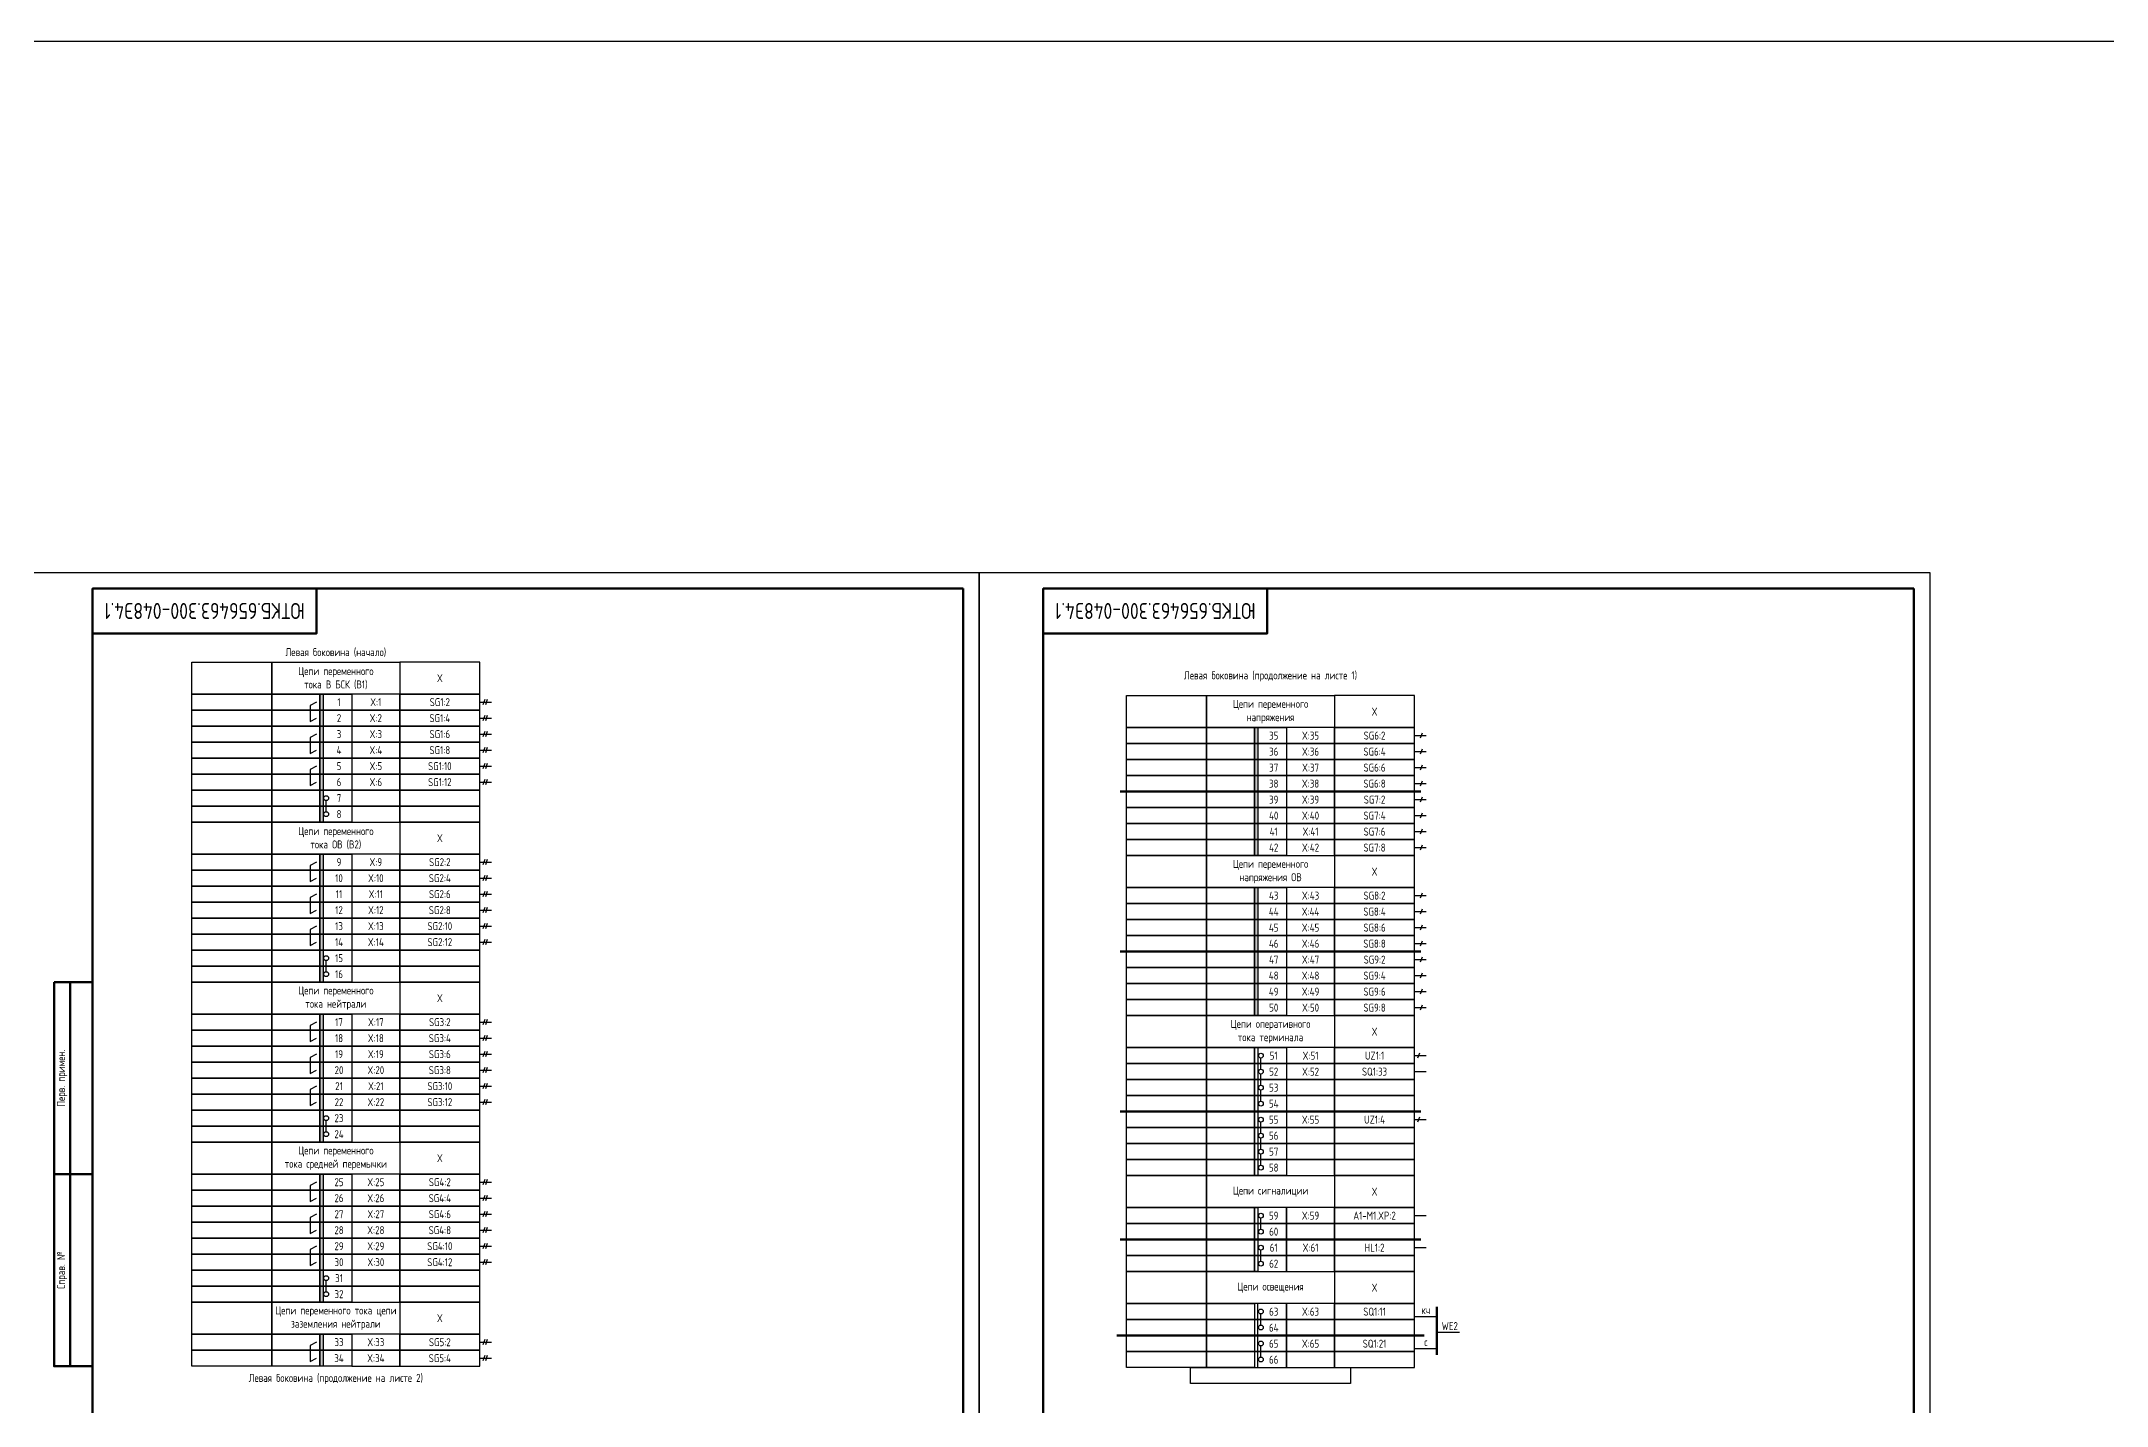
# Model space of a CAD drawing. Header units: millimetres. Extents: x -1117 to 4405, y -90 to 586.
# Drawn here: x 1264 to 1909, y 160 to 586 of the extents above; entities that cross this region are included whole.
import ezdxf

# ---------------------------------------------------------------- set-up
doc = ezdxf.new("R2010")
doc.units = ezdxf.units.MM
doc.styles.add('Gost_type_A', font='GOST_A.TTF')

# ---------------------------------------------------------------- blocks, each defined once
blk = doc.blocks.new('Штамп левый верхний')
at = {"lineweight": 50}
for points in [[(-12, 0), (-7, 0), (-7, -60), (-12, -60)], [(-7, 0), (0, 0), (0, -60), (-7, -60)], [(-12, -60), (-7, -60), (-7, -120), (-12, -120)], [(-7, -60), (0, -60), (0, -120), (-7, -120)]]:
    blk.add_lwpolyline(points, close=True, dxfattribs=at)
at = {"char_height": 2.5, "width": 60, "attachment_point": 5, "rotation": 90, "style": 'Gost_type_A'}
for s, insert in [('Перв. примен.', (-9.5, -30)), ('Справ. №', (-9.5, -90))]:
    blk.add_mtext(s, dxfattribs=dict(at, insert=insert))
blk = doc.blocks.new('Штамп угловой верхний')
at = {"lineweight": 50}
blk.add_lwpolyline([(0, 0), (70, 0), (70, -14), (0, -14)], close=True, dxfattribs=at)

msp = doc.modelspace()

# ---------------------------------------------------------------- hatches: boundary and pattern name
h = msp.add_hatch(color=256)
h.dxf.hatch_style = 1
h.paths.add_polyline_path([(1352, 382), (1351, 382), (1351, 342), (1352, 342)])
h = msp.add_hatch(color=256)
h.dxf.hatch_style = 1
h.paths.add_polyline_path([(1644, 371.54), (1643, 371.54), (1643, 331.54), (1644, 331.54)])
h = msp.add_hatch(color=256)
h.dxf.hatch_style = 1
h.paths.add_polyline_path([(1352, 332), (1351, 332), (1351, 292), (1352, 292)])
h = msp.add_hatch(color=256)
h.dxf.hatch_style = 1
h.paths.add_polyline_path([(1644, 321.54), (1643, 321.54), (1643, 281.54), (1644, 281.54)])
h = msp.add_hatch(color=256)
h.dxf.hatch_style = 1
h.paths.add_polyline_path([(1352, 282), (1351, 282), (1351, 242), (1352, 242)])
h = msp.add_hatch(color=256)
h.dxf.hatch_style = 1
h.paths.add_polyline_path([(1352, 232), (1351, 232), (1351, 192), (1352, 192)])
h = msp.add_hatch(color=256)
h.dxf.hatch_style = 1
h.paths.add_polyline_path([(1352, 182), (1351, 182), (1351, 172), (1352, 172)])

# ---------------------------------------------------------------- linework, layer by layer
for p, q in [((1401, 379.5), (1404.62, 379.5)), ((1401, 374.5), (1404.62, 374.5)), ((1402.54, 380.31), (1401.96, 378.69)), ((1402.54, 375.31), (1401.96, 373.69)), ((1403.33, 380.31), (1402.75, 378.69)), ((1403.33, 375.31), (1402.75, 373.69)), ((1401, 369.5), (1404.62, 369.5)), ((1402.54, 370.31), (1401.96, 368.69)), ((1403.33, 370.31), (1402.75, 368.69)), ((1693, 369.04), (1696.62, 369.04)), ((1695.33, 369.85), (1694.75, 368.23)), ((1401, 364.5), (1404.62, 364.5)), ((1402.54, 365.31), (1401.96, 363.69)), ((1403.33, 365.31), (1402.75, 363.69)), ((1693, 364.04), (1696.62, 364.04)), ((1695.33, 364.85), (1694.75, 363.23)), ((1401, 359.5), (1404.62, 359.5)), ((1402.54, 360.31), (1401.96, 358.69)), ((1402.54, 355.31), (1401.96, 353.69)), ((1403.33, 360.31), (1402.75, 358.69)), ((1403.33, 355.31), (1402.75, 353.69)), ((1693, 359.04), (1696.62, 359.04)), ((1695.33, 359.85), (1694.75, 358.23)), ((1353, 345.25), (1353, 348.75)), ((1401, 354.5), (1404.62, 354.5)), ((1693, 354.04), (1696.62, 354.04)), ((1693, 349.04), (1696.62, 349.04)), ((1695.33, 354.85), (1694.75, 353.23)), ((1695.33, 349.85), (1694.75, 348.23)), ((1693, 344.04), (1696.62, 344.04)), ((1695.33, 344.85), (1694.75, 343.23)), ((1693, 339.04), (1696.62, 339.04)), ((1695.33, 339.85), (1694.75, 338.23)), ((1401, 329.5), (1404.62, 329.5)), ((1402.54, 330.31), (1401.96, 328.69)), ((1403.33, 330.31), (1402.75, 328.69)), ((1693, 334.04), (1696.62, 334.04)), ((1695.33, 334.85), (1694.75, 333.23)), ((1401, 324.5), (1404.62, 324.5)), ((1402.54, 325.31), (1401.96, 323.69)), ((1403.33, 325.31), (1402.75, 323.69)), ((1401, 319.5), (1404.62, 319.5)), ((1402.54, 320.31), (1401.96, 318.69)), ((1403.33, 320.31), (1402.75, 318.69)), ((1693, 319.04), (1696.62, 319.04)), ((1695.33, 319.85), (1694.75, 318.23)), ((1401, 314.5), (1404.62, 314.5)), ((1402.54, 315.31), (1401.96, 313.69)), ((1402.54, 310.31), (1401.96, 308.69)), ((1403.33, 315.31), (1402.75, 313.69)), ((1403.33, 310.31), (1402.75, 308.69)), ((1693, 314.04), (1696.62, 314.04)), ((1695.33, 314.85), (1694.75, 313.23)), ((1695.33, 309.85), (1694.75, 308.23)), ((1401, 309.5), (1404.62, 309.5)), ((1401, 304.5), (1404.62, 304.5)), ((1402.54, 305.31), (1401.96, 303.69)), ((1403.33, 305.31), (1402.75, 303.69)), ((1693, 309.04), (1696.62, 309.04)), ((1693, 304.04), (1696.62, 304.04)), ((1695.33, 304.85), (1694.75, 303.23)), ((1353, 295.25), (1353, 298.75)), ((1693, 299.04), (1696.62, 299.04)), ((1695.33, 299.85), (1694.75, 298.23)), ((1693, 294.04), (1696.62, 294.04)), ((1695.33, 294.85), (1694.75, 293.23)), ((1693, 289.04), (1696.62, 289.04)), ((1693, 284.04), (1696.62, 284.04)), ((1695.33, 289.85), (1694.75, 288.23)), ((1695.33, 284.85), (1694.75, 283.23)), ((1401, 279.5), (1404.62, 279.5)), ((1402.54, 280.31), (1401.96, 278.69)), ((1403.33, 280.31), (1402.75, 278.69)), ((1401, 274.5), (1404.62, 274.5)), ((1402.54, 275.31), (1401.96, 273.69)), ((1403.33, 275.31), (1402.75, 273.69)), ((1401, 269.5), (1404.62, 269.5)), ((1402.54, 270.31), (1401.96, 268.69)), ((1402.54, 265.31), (1401.96, 263.69)), ((1403.33, 270.31), (1402.75, 268.69)), ((1403.33, 265.31), (1402.75, 263.69)), ((1693, 269.04), (1696.62, 269.04)), ((1694.54, 269.85), (1693.96, 268.22)), ((1401, 264.5), (1404.62, 264.5)), ((1401, 259.5), (1404.62, 259.5)), ((1402.54, 260.31), (1401.96, 258.69)), ((1403.33, 260.31), (1402.75, 258.69)), ((1693, 264.04), (1696.62, 264.04)), ((1401, 254.5), (1404.62, 254.5)), ((1402.54, 255.31), (1401.96, 253.69)), ((1403.33, 255.31), (1402.75, 253.69)), ((1353, 245.25), (1353, 248.75)), ((1693, 249.04), (1696.62, 249.04)), ((1694.54, 249.85), (1693.96, 248.22)), ((1401, 229.5), (1404.62, 229.5)), ((1402.54, 230.31), (1401.96, 228.69)), ((1403.33, 230.31), (1402.75, 228.69)), ((1401, 224.5), (1404.62, 224.5)), ((1401, 219.5), (1404.62, 219.5)), ((1402.54, 225.31), (1401.96, 223.69)), ((1402.54, 220.31), (1401.96, 218.69)), ((1403.33, 225.31), (1402.75, 223.69)), ((1403.33, 220.31), (1402.75, 218.69)), ((1401, 214.5), (1404.62, 214.5)), ((1402.54, 215.31), (1401.96, 213.69)), ((1403.33, 215.31), (1402.75, 213.69)), ((1693, 219.04), (1696.62, 219.04)), ((1401, 209.5), (1404.62, 209.5)), ((1402.54, 210.31), (1401.96, 208.69)), ((1403.33, 210.31), (1402.75, 208.69)), ((1693, 209.04), (1696.62, 209.04)), ((1401, 204.5), (1404.62, 204.5)), ((1402.54, 205.31), (1401.96, 203.69)), ((1403.33, 205.31), (1402.75, 203.69)), ((1353, 195.25), (1353, 198.75)), ((1693, 187.54), (1700, 187.54)), ((1707, 182.54), (1700, 182.54)), ((1401, 179.5), (1404.62, 179.5)), ((1401, 174.5), (1404.62, 174.5)), ((1402.54, 180.31), (1401.96, 178.69)), ((1402.54, 175.31), (1401.96, 173.69)), ((1403.33, 180.31), (1402.75, 178.69)), ((1403.33, 175.31), (1402.75, 173.69)), ((1693, 177.54), (1700, 177.54))]:
    msp.add_line(p, q)
at = {"lineweight": 50}
for p, q in [((1601, 351.54), (1695, 351.54)), ((1601, 301.54), (1695, 301.54)), ((1601, 251.54), (1695, 251.54)), ((1601, 211.54), (1695, 211.54)), ((1696, 181.54), (1600, 181.54))]:
    msp.add_line(p, q, dxfattribs=at)
at = {"lineweight": -2}
for p, q in [((1645, 264.79), (1645, 268.29)), ((1645, 259.79), (1645, 263.29)), ((1645, 254.79), (1645, 258.29)), ((1645, 244.79), (1645, 248.29)), ((1645, 239.79), (1645, 243.29)), ((1645, 234.79), (1645, 238.29)), ((1645, 214.79), (1645, 218.29)), ((1645, 204.79), (1645, 208.29)), ((1645, 184.79), (1645, 188.29)), ((1645, 174.79), (1645, 178.29))]:
    msp.add_line(p, q, dxfattribs=at)
at = {"linetype": 'ByBlock', "lineweight": 60}
msp.add_line((1700, 175.54), (1700, 190.54), dxfattribs=at)
at = {"color": 6}
msp.add_lwpolyline([(-1117.42, 586), (4404.54, 586), (4404.54, -90), (-1117.42, -90)], close=True, dxfattribs=at)
for points in [[(1557, 420), (1557, 0), (1260, 0), (1260, 420)], [(1854, 420), (1854, 0), (1557, 0), (1557, 420)], [(1311, 392), (1336, 392), (1336, 382), (1311, 382)], [(1336, 392), (1376, 392), (1376, 382), (1336, 382)], [(1401, 392), (1376, 392), (1376, 382), (1401, 382)], [(1311, 382), (1336, 382), (1336, 377), (1311, 377)], [(1336, 382), (1351, 382), (1351, 377), (1336, 377)], [(1351, 382), (1361, 382), (1361, 377), (1351, 377)], [(1376, 382), (1361, 382), (1361, 377), (1376, 377)], [(1401, 382), (1376, 382), (1376, 377), (1401, 377)], [(1603, 381.54), (1628, 381.54), (1628, 371.54), (1603, 371.54)], [(1628, 381.54), (1668, 381.54), (1668, 371.54), (1628, 371.54)], [(1693, 381.54), (1668, 381.54), (1668, 371.54), (1693, 371.54)], [(1311, 377), (1336, 377), (1336, 372), (1311, 372)], [(1336, 377), (1351, 377), (1351, 372), (1336, 372)], [(1351, 377), (1361, 377), (1361, 372), (1351, 372)], [(1376, 377), (1361, 377), (1361, 372), (1376, 372)], [(1401, 377), (1376, 377), (1376, 372), (1401, 372)], [(1311, 372), (1336, 372), (1336, 367), (1311, 367)], [(1336, 372), (1351, 372), (1351, 367), (1336, 367)], [(1351, 372), (1361, 372), (1361, 367), (1351, 367)], [(1376, 372), (1361, 372), (1361, 367), (1376, 367)], [(1401, 372), (1376, 372), (1376, 367), (1401, 367)], [(1603, 371.54), (1628, 371.54), (1628, 366.54), (1603, 366.54)], [(1628, 371.54), (1643, 371.54), (1643, 366.54), (1628, 366.54)], [(1643, 371.54), (1653, 371.54), (1653, 366.54), (1643, 366.54)], [(1668, 371.54), (1653, 371.54), (1653, 366.54), (1668, 366.54)], [(1693, 371.54), (1668, 371.54), (1668, 366.54), (1693, 366.54)], [(1311, 367), (1336, 367), (1336, 362), (1311, 362)], [(1311, 362), (1336, 362), (1336, 357), (1311, 357)], [(1336, 367), (1351, 367), (1351, 362), (1336, 362)], [(1336, 362), (1351, 362), (1351, 357), (1336, 357)], [(1351, 367), (1361, 367), (1361, 362), (1351, 362)], [(1351, 362), (1361, 362), (1361, 357), (1351, 357)], [(1376, 367), (1361, 367), (1361, 362), (1376, 362)], [(1376, 362), (1361, 362), (1361, 357), (1376, 357)], [(1401, 367), (1376, 367), (1376, 362), (1401, 362)], [(1401, 362), (1376, 362), (1376, 357), (1401, 357)], [(1603, 366.54), (1628, 366.54), (1628, 361.54), (1603, 361.54)], [(1603, 361.54), (1628, 361.54), (1628, 356.54), (1603, 356.54)], [(1628, 366.54), (1643, 366.54), (1643, 361.54), (1628, 361.54)], [(1628, 361.54), (1643, 361.54), (1643, 356.54), (1628, 356.54)], [(1643, 366.54), (1653, 366.54), (1653, 361.54), (1643, 361.54)], [(1643, 361.54), (1653, 361.54), (1653, 356.54), (1643, 356.54)], [(1668, 366.54), (1653, 366.54), (1653, 361.54), (1668, 361.54)], [(1668, 361.54), (1653, 361.54), (1653, 356.54), (1668, 356.54)], [(1693, 366.54), (1668, 366.54), (1668, 361.54), (1693, 361.54)], [(1693, 361.54), (1668, 361.54), (1668, 356.54), (1693, 356.54)], [(1311, 357), (1336, 357), (1336, 352), (1311, 352)], [(1336, 357), (1351, 357), (1351, 352), (1336, 352)], [(1351, 357), (1361, 357), (1361, 352), (1351, 352)], [(1376, 357), (1361, 357), (1361, 352), (1376, 352)], [(1401, 357), (1376, 357), (1376, 352), (1401, 352)], [(1603, 356.54), (1628, 356.54), (1628, 351.54), (1603, 351.54)], [(1628, 356.54), (1643, 356.54), (1643, 351.54), (1628, 351.54)], [(1643, 356.54), (1653, 356.54), (1653, 351.54), (1643, 351.54)], [(1668, 356.54), (1653, 356.54), (1653, 351.54), (1668, 351.54)], [(1693, 356.54), (1668, 356.54), (1668, 351.54), (1693, 351.54)], [(1311, 352), (1336, 352), (1336, 347), (1311, 347)], [(1336, 352), (1351, 352), (1351, 347), (1336, 347)], [(1351, 352), (1361, 352), (1361, 347), (1351, 347)], [(1376, 352), (1361, 352), (1361, 347), (1376, 347)], [(1401, 352), (1376, 352), (1376, 347), (1401, 347)], [(1603, 351.54), (1628, 351.54), (1628, 346.54), (1603, 346.54)], [(1628, 351.54), (1643, 351.54), (1643, 346.54), (1628, 346.54)], [(1643, 351.54), (1653, 351.54), (1653, 346.54), (1643, 346.54)], [(1668, 351.54), (1653, 351.54), (1653, 346.54), (1668, 346.54)], [(1693, 351.54), (1668, 351.54), (1668, 346.54), (1693, 346.54)], [(1311, 347), (1336, 347), (1336, 342), (1311, 342)], [(1311, 342), (1336, 342), (1336, 332), (1311, 332)], [(1336, 347), (1351, 347), (1351, 342), (1336, 342)], [(1336, 342), (1376, 342), (1376, 332), (1336, 332)], [(1351, 347), (1361, 347), (1361, 342), (1351, 342)], [(1376, 347), (1361, 347), (1361, 342), (1376, 342)], [(1401, 347), (1376, 347), (1376, 342), (1401, 342)], [(1401, 342), (1376, 342), (1376, 332), (1401, 332)], [(1603, 346.54), (1628, 346.54), (1628, 341.54), (1603, 341.54)], [(1628, 346.54), (1643, 346.54), (1643, 341.54), (1628, 341.54)], [(1643, 346.54), (1653, 346.54), (1653, 341.54), (1643, 341.54)], [(1668, 346.54), (1653, 346.54), (1653, 341.54), (1668, 341.54)], [(1693, 346.54), (1668, 346.54), (1668, 341.54), (1693, 341.54)], [(1603, 341.54), (1628, 341.54), (1628, 336.54), (1603, 336.54)], [(1603, 336.54), (1628, 336.54), (1628, 331.54), (1603, 331.54)], [(1628, 341.54), (1643, 341.54), (1643, 336.54), (1628, 336.54)], [(1628, 336.54), (1643, 336.54), (1643, 331.54), (1628, 331.54)], [(1643, 341.54), (1653, 341.54), (1653, 336.54), (1643, 336.54)], [(1643, 336.54), (1653, 336.54), (1653, 331.54), (1643, 331.54)], [(1668, 341.54), (1653, 341.54), (1653, 336.54), (1668, 336.54)], [(1668, 336.54), (1653, 336.54), (1653, 331.54), (1668, 331.54)], [(1693, 341.54), (1668, 341.54), (1668, 336.54), (1693, 336.54)], [(1693, 336.54), (1668, 336.54), (1668, 331.54), (1693, 331.54)], [(1311, 332), (1336, 332), (1336, 327), (1311, 327)], [(1336, 332), (1351, 332), (1351, 327), (1336, 327)], [(1351, 332), (1361, 332), (1361, 327), (1351, 327)], [(1376, 332), (1361, 332), (1361, 327), (1376, 327)], [(1401, 332), (1376, 332), (1376, 327), (1401, 327)], [(1603, 331.54), (1628, 331.54), (1628, 321.54), (1603, 321.54)], [(1628, 331.54), (1668, 331.54), (1668, 321.54), (1628, 321.54)], [(1693, 331.54), (1668, 331.54), (1668, 321.54), (1693, 321.54)], [(1311, 327), (1336, 327), (1336, 322), (1311, 322)], [(1336, 327), (1351, 327), (1351, 322), (1336, 322)], [(1351, 327), (1361, 327), (1361, 322), (1351, 322)], [(1376, 327), (1361, 327), (1361, 322), (1376, 322)], [(1401, 327), (1376, 327), (1376, 322), (1401, 322)], [(1311, 322), (1336, 322), (1336, 317), (1311, 317)], [(1311, 317), (1336, 317), (1336, 312), (1311, 312)], [(1336, 322), (1351, 322), (1351, 317), (1336, 317)], [(1336, 317), (1351, 317), (1351, 312), (1336, 312)], [(1351, 322), (1361, 322), (1361, 317), (1351, 317)], [(1351, 317), (1361, 317), (1361, 312), (1351, 312)], [(1376, 322), (1361, 322), (1361, 317), (1376, 317)], [(1376, 317), (1361, 317), (1361, 312), (1376, 312)], [(1401, 322), (1376, 322), (1376, 317), (1401, 317)], [(1401, 317), (1376, 317), (1376, 312), (1401, 312)], [(1603, 321.54), (1628, 321.54), (1628, 316.54), (1603, 316.54)], [(1603, 316.54), (1628, 316.54), (1628, 311.54), (1603, 311.54)], [(1628, 321.54), (1643, 321.54), (1643, 316.54), (1628, 316.54)], [(1628, 316.54), (1643, 316.54), (1643, 311.54), (1628, 311.54)], [(1643, 321.54), (1653, 321.54), (1653, 316.54), (1643, 316.54)], [(1643, 316.54), (1653, 316.54), (1653, 311.54), (1643, 311.54)], [(1668, 321.54), (1653, 321.54), (1653, 316.54), (1668, 316.54)], [(1668, 316.54), (1653, 316.54), (1653, 311.54), (1668, 311.54)], [(1693, 321.54), (1668, 321.54), (1668, 316.54), (1693, 316.54)], [(1693, 316.54), (1668, 316.54), (1668, 311.54), (1693, 311.54)], [(1311, 312), (1336, 312), (1336, 307), (1311, 307)], [(1336, 312), (1351, 312), (1351, 307), (1336, 307)], [(1351, 312), (1361, 312), (1361, 307), (1351, 307)], [(1376, 312), (1361, 312), (1361, 307), (1376, 307)], [(1401, 312), (1376, 312), (1376, 307), (1401, 307)], [(1603, 311.54), (1628, 311.54), (1628, 306.54), (1603, 306.54)], [(1628, 311.54), (1643, 311.54), (1643, 306.54), (1628, 306.54)], [(1643, 311.54), (1653, 311.54), (1653, 306.54), (1643, 306.54)], [(1668, 311.54), (1653, 311.54), (1653, 306.54), (1668, 306.54)], [(1693, 311.54), (1668, 311.54), (1668, 306.54), (1693, 306.54)], [(1311, 307), (1336, 307), (1336, 302), (1311, 302)], [(1336, 307), (1351, 307), (1351, 302), (1336, 302)], [(1351, 307), (1361, 307), (1361, 302), (1351, 302)], [(1376, 307), (1361, 307), (1361, 302), (1376, 302)], [(1401, 307), (1376, 307), (1376, 302), (1401, 302)], [(1603, 306.54), (1628, 306.54), (1628, 301.54), (1603, 301.54)], [(1628, 306.54), (1643, 306.54), (1643, 301.54), (1628, 301.54)], [(1643, 306.54), (1653, 306.54), (1653, 301.54), (1643, 301.54)], [(1668, 306.54), (1653, 306.54), (1653, 301.54), (1668, 301.54)], [(1693, 306.54), (1668, 306.54), (1668, 301.54), (1693, 301.54)], [(1311, 302), (1336, 302), (1336, 297), (1311, 297)], [(1311, 297), (1336, 297), (1336, 292), (1311, 292)], [(1336, 302), (1351, 302), (1351, 297), (1336, 297)], [(1336, 297), (1351, 297), (1351, 292), (1336, 292)], [(1351, 302), (1361, 302), (1361, 297), (1351, 297)], [(1351, 297), (1361, 297), (1361, 292), (1351, 292)], [(1376, 302), (1361, 302), (1361, 297), (1376, 297)], [(1376, 297), (1361, 297), (1361, 292), (1376, 292)], [(1401, 302), (1376, 302), (1376, 297), (1401, 297)], [(1401, 297), (1376, 297), (1376, 292), (1401, 292)], [(1603, 301.54), (1628, 301.54), (1628, 296.54), (1603, 296.54)], [(1628, 301.54), (1643, 301.54), (1643, 296.54), (1628, 296.54)], [(1643, 301.54), (1653, 301.54), (1653, 296.54), (1643, 296.54)], [(1668, 301.54), (1653, 301.54), (1653, 296.54), (1668, 296.54)], [(1693, 301.54), (1668, 301.54), (1668, 296.54), (1693, 296.54)], [(1311, 292), (1336, 292), (1336, 282), (1311, 282)], [(1336, 292), (1376, 292), (1376, 282), (1336, 282)], [(1401, 292), (1376, 292), (1376, 282), (1401, 282)], [(1603, 296.54), (1628, 296.54), (1628, 291.54), (1603, 291.54)], [(1603, 291.54), (1628, 291.54), (1628, 286.54), (1603, 286.54)], [(1628, 296.54), (1643, 296.54), (1643, 291.54), (1628, 291.54)], [(1628, 291.54), (1643, 291.54), (1643, 286.54), (1628, 286.54)], [(1643, 296.54), (1653, 296.54), (1653, 291.54), (1643, 291.54)], [(1643, 291.54), (1653, 291.54), (1653, 286.54), (1643, 286.54)], [(1668, 296.54), (1653, 296.54), (1653, 291.54), (1668, 291.54)], [(1668, 291.54), (1653, 291.54), (1653, 286.54), (1668, 286.54)], [(1693, 296.54), (1668, 296.54), (1668, 291.54), (1693, 291.54)], [(1693, 291.54), (1668, 291.54), (1668, 286.54), (1693, 286.54)], [(1603, 286.54), (1628, 286.54), (1628, 281.54), (1603, 281.54)], [(1628, 286.54), (1643, 286.54), (1643, 281.54), (1628, 281.54)], [(1643, 286.54), (1653, 286.54), (1653, 281.54), (1643, 281.54)], [(1668, 286.54), (1653, 286.54), (1653, 281.54), (1668, 281.54)], [(1693, 286.54), (1668, 286.54), (1668, 281.54), (1693, 281.54)], [(1311, 282), (1336, 282), (1336, 277), (1311, 277)], [(1336, 282), (1351, 282), (1351, 277), (1336, 277)], [(1351, 282), (1361, 282), (1361, 277), (1351, 277)], [(1376, 282), (1361, 282), (1361, 277), (1376, 277)], [(1401, 282), (1376, 282), (1376, 277), (1401, 277)], [(1603, 281.54), (1628, 281.54), (1628, 271.54), (1603, 271.54)], [(1628, 281.54), (1668, 281.54), (1668, 271.54), (1628, 271.54)], [(1693, 281.54), (1668, 281.54), (1668, 271.54), (1693, 271.54)], [(1311, 277), (1336, 277), (1336, 272), (1311, 272)], [(1311, 272), (1336, 272), (1336, 267), (1311, 267)], [(1336, 277), (1351, 277), (1351, 272), (1336, 272)], [(1336, 272), (1351, 272), (1351, 267), (1336, 267)], [(1351, 277), (1361, 277), (1361, 272), (1351, 272)], [(1351, 272), (1361, 272), (1361, 267), (1351, 267)], [(1376, 277), (1361, 277), (1361, 272), (1376, 272)], [(1376, 272), (1361, 272), (1361, 267), (1376, 267)], [(1401, 277), (1376, 277), (1376, 272), (1401, 272)], [(1401, 272), (1376, 272), (1376, 267), (1401, 267)], [(1603, 271.54), (1628, 271.54), (1628, 266.54), (1603, 266.54)], [(1628, 271.54), (1643, 271.54), (1643, 266.54), (1628, 266.54)], [(1643, 271.54), (1653, 271.54), (1653, 266.54), (1643, 266.54)], [(1643, 271.54), (1644, 271.54), (1644, 231.54), (1643, 231.54)], [(1668, 271.54), (1653, 271.54), (1653, 266.54), (1668, 266.54)], [(1693, 271.54), (1668, 271.54), (1668, 266.54), (1693, 266.54)], [(1311, 267), (1336, 267), (1336, 262), (1311, 262)], [(1336, 267), (1351, 267), (1351, 262), (1336, 262)], [(1351, 267), (1361, 267), (1361, 262), (1351, 262)], [(1376, 267), (1361, 267), (1361, 262), (1376, 262)], [(1401, 267), (1376, 267), (1376, 262), (1401, 262)], [(1603, 266.54), (1628, 266.54), (1628, 261.54), (1603, 261.54)], [(1628, 266.54), (1643, 266.54), (1643, 261.54), (1628, 261.54)], [(1643, 266.54), (1653, 266.54), (1653, 261.54), (1643, 261.54)], [(1668, 266.54), (1653, 266.54), (1653, 261.54), (1668, 261.54)], [(1693, 266.54), (1668, 266.54), (1668, 261.54), (1693, 261.54)], [(1311, 262), (1336, 262), (1336, 257), (1311, 257)], [(1336, 262), (1351, 262), (1351, 257), (1336, 257)], [(1351, 262), (1361, 262), (1361, 257), (1351, 257)], [(1376, 262), (1361, 262), (1361, 257), (1376, 257)], [(1401, 262), (1376, 262), (1376, 257), (1401, 257)], [(1603, 261.54), (1628, 261.54), (1628, 256.54), (1603, 256.54)], [(1628, 261.54), (1643, 261.54), (1643, 256.54), (1628, 256.54)], [(1643, 261.54), (1653, 261.54), (1653, 256.54), (1643, 256.54)], [(1668, 261.54), (1653, 261.54), (1653, 256.54), (1668, 256.54)], [(1693, 261.54), (1668, 261.54), (1668, 256.54), (1693, 256.54)], [(1311, 257), (1336, 257), (1336, 252), (1311, 252)], [(1311, 252), (1336, 252), (1336, 247), (1311, 247)], [(1336, 257), (1351, 257), (1351, 252), (1336, 252)], [(1336, 252), (1351, 252), (1351, 247), (1336, 247)], [(1351, 257), (1361, 257), (1361, 252), (1351, 252)], [(1351, 252), (1361, 252), (1361, 247), (1351, 247)], [(1376, 257), (1361, 257), (1361, 252), (1376, 252)], [(1376, 252), (1361, 252), (1361, 247), (1376, 247)], [(1401, 257), (1376, 257), (1376, 252), (1401, 252)], [(1401, 252), (1376, 252), (1376, 247), (1401, 247)], [(1603, 256.54), (1628, 256.54), (1628, 251.54), (1603, 251.54)], [(1628, 256.54), (1643, 256.54), (1643, 251.54), (1628, 251.54)], [(1643, 256.54), (1653, 256.54), (1653, 251.54), (1643, 251.54)], [(1668, 256.54), (1653, 256.54), (1653, 251.54), (1668, 251.54)], [(1693, 256.54), (1668, 256.54), (1668, 251.54), (1693, 251.54)], [(1311, 247), (1336, 247), (1336, 242), (1311, 242)], [(1336, 247), (1351, 247), (1351, 242), (1336, 242)], [(1351, 247), (1361, 247), (1361, 242), (1351, 242)], [(1376, 247), (1361, 247), (1361, 242), (1376, 242)], [(1401, 247), (1376, 247), (1376, 242), (1401, 242)], [(1603, 251.54), (1628, 251.54), (1628, 246.54), (1603, 246.54)], [(1603, 246.54), (1628, 246.54), (1628, 241.54), (1603, 241.54)], [(1628, 251.54), (1643, 251.54), (1643, 246.54), (1628, 246.54)], [(1628, 246.54), (1643, 246.54), (1643, 241.54), (1628, 241.54)], [(1643, 251.54), (1653, 251.54), (1653, 246.54), (1643, 246.54)], [(1643, 246.54), (1653, 246.54), (1653, 241.54), (1643, 241.54)], [(1668, 251.54), (1653, 251.54), (1653, 246.54), (1668, 246.54)], [(1668, 246.54), (1653, 246.54), (1653, 241.54), (1668, 241.54)], [(1693, 251.54), (1668, 251.54), (1668, 246.54), (1693, 246.54)], [(1693, 246.54), (1668, 246.54), (1668, 241.54), (1693, 241.54)], [(1311, 242), (1336, 242), (1336, 232), (1311, 232)], [(1336, 242), (1376, 242), (1376, 232), (1336, 232)], [(1401, 242), (1376, 242), (1376, 232), (1401, 232)], [(1603, 241.54), (1628, 241.54), (1628, 236.54), (1603, 236.54)], [(1628, 241.54), (1643, 241.54), (1643, 236.54), (1628, 236.54)], [(1643, 241.54), (1653, 241.54), (1653, 236.54), (1643, 236.54)], [(1668, 241.54), (1653, 241.54), (1653, 236.54), (1668, 236.54)], [(1693, 241.54), (1668, 241.54), (1668, 236.54), (1693, 236.54)], [(1603, 236.54), (1628, 236.54), (1628, 231.54), (1603, 231.54)], [(1628, 236.54), (1643, 236.54), (1643, 231.54), (1628, 231.54)], [(1643, 236.54), (1653, 236.54), (1653, 231.54), (1643, 231.54)], [(1668, 236.54), (1653, 236.54), (1653, 231.54), (1668, 231.54)], [(1693, 236.54), (1668, 236.54), (1668, 231.54), (1693, 231.54)], [(1311, 232), (1336, 232), (1336, 227), (1311, 227)], [(1311, 227), (1336, 227), (1336, 222), (1311, 222)], [(1336, 232), (1351, 232), (1351, 227), (1336, 227)], [(1336, 227), (1351, 227), (1351, 222), (1336, 222)], [(1351, 232), (1361, 232), (1361, 227), (1351, 227)], [(1351, 227), (1361, 227), (1361, 222), (1351, 222)], [(1376, 232), (1361, 232), (1361, 227), (1376, 227)], [(1376, 227), (1361, 227), (1361, 222), (1376, 222)], [(1401, 232), (1376, 232), (1376, 227), (1401, 227)], [(1401, 227), (1376, 227), (1376, 222), (1401, 222)], [(1603, 231.54), (1628, 231.54), (1628, 221.54), (1603, 221.54)], [(1628, 231.54), (1668, 231.54), (1668, 221.54), (1628, 221.54)], [(1693, 231.54), (1668, 231.54), (1668, 221.54), (1693, 221.54)], [(1311, 222), (1336, 222), (1336, 217), (1311, 217)], [(1336, 222), (1351, 222), (1351, 217), (1336, 217)], [(1351, 222), (1361, 222), (1361, 217), (1351, 217)], [(1376, 222), (1361, 222), (1361, 217), (1376, 217)], [(1401, 222), (1376, 222), (1376, 217), (1401, 217)], [(1603, 221.54), (1628, 221.54), (1628, 216.54), (1603, 216.54)], [(1628, 221.54), (1643, 221.54), (1643, 216.54), (1628, 216.54)], [(1653, 221.54), (1643, 221.54), (1643, 216.54), (1653, 216.54)], [(1643, 221.54), (1644, 221.54), (1644, 201.54), (1643, 201.54)], [(1668, 221.54), (1653, 221.54), (1653, 216.54), (1668, 216.54)], [(1693, 221.54), (1668, 221.54), (1668, 216.54), (1693, 216.54)], [(1311, 217), (1336, 217), (1336, 212), (1311, 212)], [(1336, 217), (1351, 217), (1351, 212), (1336, 212)], [(1351, 217), (1361, 217), (1361, 212), (1351, 212)], [(1376, 217), (1361, 217), (1361, 212), (1376, 212)], [(1401, 217), (1376, 217), (1376, 212), (1401, 212)], [(1603, 216.54), (1628, 216.54), (1628, 211.54), (1603, 211.54)], [(1628, 216.54), (1643, 216.54), (1643, 211.54), (1628, 211.54)], [(1653, 216.54), (1643, 216.54), (1643, 211.54), (1653, 211.54)], [(1668, 216.54), (1653, 216.54), (1653, 211.54), (1668, 211.54)], [(1693, 216.54), (1668, 216.54), (1668, 211.54), (1693, 211.54)], [(1311, 212), (1336, 212), (1336, 207), (1311, 207)], [(1311, 207), (1336, 207), (1336, 202), (1311, 202)], [(1336, 212), (1351, 212), (1351, 207), (1336, 207)], [(1336, 207), (1351, 207), (1351, 202), (1336, 202)], [(1351, 212), (1361, 212), (1361, 207), (1351, 207)], [(1351, 207), (1361, 207), (1361, 202), (1351, 202)], [(1376, 212), (1361, 212), (1361, 207), (1376, 207)], [(1376, 207), (1361, 207), (1361, 202), (1376, 202)], [(1401, 212), (1376, 212), (1376, 207), (1401, 207)], [(1401, 207), (1376, 207), (1376, 202), (1401, 202)], [(1603, 211.54), (1628, 211.54), (1628, 206.54), (1603, 206.54)], [(1603, 206.54), (1628, 206.54), (1628, 201.54), (1603, 201.54)], [(1628, 211.54), (1643, 211.54), (1643, 206.54), (1628, 206.54)], [(1628, 206.54), (1643, 206.54), (1643, 201.54), (1628, 201.54)], [(1653, 211.54), (1643, 211.54), (1643, 206.54), (1653, 206.54)], [(1653, 206.54), (1643, 206.54), (1643, 201.54), (1653, 201.54)], [(1668, 211.54), (1653, 211.54), (1653, 206.54), (1668, 206.54)], [(1668, 206.54), (1653, 206.54), (1653, 201.54), (1668, 201.54)], [(1693, 211.54), (1668, 211.54), (1668, 206.54), (1693, 206.54)], [(1693, 206.54), (1668, 206.54), (1668, 201.54), (1693, 201.54)], [(1311, 202), (1336, 202), (1336, 197), (1311, 197)], [(1336, 202), (1351, 202), (1351, 197), (1336, 197)], [(1351, 202), (1361, 202), (1361, 197), (1351, 197)], [(1376, 202), (1361, 202), (1361, 197), (1376, 197)], [(1401, 202), (1376, 202), (1376, 197), (1401, 197)], [(1603, 201.54), (1628, 201.54), (1628, 191.54), (1603, 191.54)], [(1628, 201.54), (1668, 201.54), (1668, 191.54), (1628, 191.54)], [(1693, 201.54), (1668, 201.54), (1668, 191.54), (1693, 191.54)], [(1311, 197), (1336, 197), (1336, 192), (1311, 192)], [(1336, 197), (1351, 197), (1351, 192), (1336, 192)], [(1351, 197), (1361, 197), (1361, 192), (1351, 192)], [(1376, 197), (1361, 197), (1361, 192), (1376, 192)], [(1401, 197), (1376, 197), (1376, 192), (1401, 192)], [(1311, 192), (1336, 192), (1336, 182), (1311, 182)], [(1336, 192), (1376, 192), (1376, 182), (1336, 182)], [(1401, 192), (1376, 192), (1376, 182), (1401, 182)], [(1603, 191.54), (1628, 191.54), (1628, 186.54), (1603, 186.54)], [(1628, 191.54), (1643, 191.54), (1643, 186.54), (1628, 186.54)], [(1653, 191.54), (1643, 191.54), (1643, 186.54), (1653, 186.54)], [(1644, 191.54), (1643, 191.54), (1643, 171.54), (1644, 171.54)], [(1668, 191.54), (1653, 191.54), (1653, 186.54), (1668, 186.54)], [(1693, 191.54), (1668, 191.54), (1668, 186.54), (1693, 186.54)], [(1311, 182), (1336, 182), (1336, 177), (1311, 177)], [(1336, 182), (1351, 182), (1351, 177), (1336, 177)], [(1351, 182), (1361, 182), (1361, 177), (1351, 177)], [(1376, 182), (1361, 182), (1361, 177), (1376, 177)], [(1401, 182), (1376, 182), (1376, 177), (1401, 177)], [(1603, 186.54), (1628, 186.54), (1628, 181.54), (1603, 181.54)], [(1603, 181.54), (1628, 181.54), (1628, 176.54), (1603, 176.54)], [(1628, 186.54), (1643, 186.54), (1643, 181.54), (1628, 181.54)], [(1628, 181.54), (1643, 181.54), (1643, 176.54), (1628, 176.54)], [(1653, 186.54), (1643, 186.54), (1643, 181.54), (1653, 181.54)], [(1653, 181.54), (1643, 181.54), (1643, 176.54), (1653, 176.54)], [(1668, 186.54), (1653, 186.54), (1653, 181.54), (1668, 181.54)], [(1668, 181.54), (1653, 181.54), (1653, 176.54), (1668, 176.54)], [(1693, 186.54), (1668, 186.54), (1668, 181.54), (1693, 181.54)], [(1693, 181.54), (1668, 181.54), (1668, 176.54), (1693, 176.54)], [(1311, 177), (1336, 177), (1336, 172), (1311, 172)], [(1336, 177), (1351, 177), (1351, 172), (1336, 172)], [(1351, 177), (1361, 177), (1361, 172), (1351, 172)], [(1376, 177), (1361, 177), (1361, 172), (1376, 172)], [(1401, 177), (1376, 177), (1376, 172), (1401, 172)], [(1603, 176.54), (1628, 176.54), (1628, 171.54), (1603, 171.54)], [(1628, 176.54), (1643, 176.54), (1643, 171.54), (1628, 171.54)], [(1653, 176.54), (1643, 176.54), (1643, 171.54), (1653, 171.54)], [(1668, 176.54), (1653, 176.54), (1653, 171.54), (1668, 171.54)], [(1693, 176.54), (1668, 176.54), (1668, 171.54), (1693, 171.54)], [(1623, 171.54), (1673, 171.54), (1673, 166.54), (1623, 166.54)]]:
    msp.add_lwpolyline(points, close=True)
at = {"lineweight": 50}
for points in [[(1552, 415), (1552, 5), (1280, 5), (1280, 415)], [(1849, 415), (1849, 5), (1577, 5), (1577, 415)]]:
    msp.add_lwpolyline(points, close=True, dxfattribs=at)
for points in [[(1351, 342), (1351, 382), (1352, 382), (1352, 342)], [(1350, 379.5), (1348, 378.5), (1348, 373.5), (1350, 374.5)], [(1350, 369.5), (1348, 368.5), (1348, 363.5), (1350, 364.5)], [(1643, 331.54), (1643, 371.54), (1644, 371.54), (1644, 331.54)], [(1350, 359.5), (1348, 358.5), (1348, 353.5), (1350, 354.5)], [(1350, 329.5), (1348, 328.5), (1348, 323.5), (1350, 324.5)], [(1351, 292), (1351, 332), (1352, 332), (1352, 292)], [(1350, 319.5), (1348, 318.5), (1348, 313.5), (1350, 314.5)], [(1643, 281.54), (1643, 321.54), (1644, 321.54), (1644, 281.54)], [(1350, 309.5), (1348, 308.5), (1348, 303.5), (1350, 304.5)], [(1350, 279.5), (1348, 278.5), (1348, 273.5), (1350, 274.5)], [(1351, 242), (1351, 282), (1352, 282), (1352, 242)], [(1350, 269.5), (1348, 268.5), (1348, 263.5), (1350, 264.5)], [(1350, 259.5), (1348, 258.5), (1348, 253.5), (1350, 254.5)], [(1350, 229.5), (1348, 228.5), (1348, 223.5), (1350, 224.5)], [(1351, 192), (1351, 232), (1352, 232), (1352, 192)], [(1350, 219.5), (1348, 218.5), (1348, 213.5), (1350, 214.5)], [(1350, 209.5), (1348, 208.5), (1348, 203.5), (1350, 204.5)], [(1351, 172), (1351, 182), (1352, 182), (1352, 172)], [(1350, 179.5), (1348, 178.5), (1348, 173.5), (1350, 174.5)]]:
    msp.add_lwpolyline(points)
for centre in [(1353, 349.5), (1353, 344.5), (1353, 299.5), (1353, 294.5), (1353, 249.5), (1353, 244.5), (1353, 199.5), (1353, 194.5)]:
    msp.add_circle(centre, 0.75)
at = {"lineweight": -2}
for centre in [(1645, 269.04), (1645, 264.04), (1645, 264.04), (1645, 259.04), (1645, 259.04), (1645, 254.04), (1645, 249.04), (1645, 244.04), (1645, 244.04), (1645, 239.04), (1645, 239.04), (1645, 234.04), (1645, 219.04), (1645, 219.04), (1645, 214.04), (1645, 209.04), (1645, 209.04), (1645, 204.04), (1645, 189.09), (1645, 184.09), (1645, 179.09), (1645, 174.09)]:
    msp.add_circle(centre, 0.75, dxfattribs=at)

# ---------------------------------------------------------------- block references
for p in [(1280, 415), (1577, 415)]:
    msp.add_blockref('Штамп угловой верхний', p)
at = {"color": 1}
msp.add_blockref('Штамп левый верхний', (1280, 292), dxfattribs=at)

# ---------------------------------------------------------------- texts
at = {"char_height": 5, "width": 70, "attachment_point": 5, "rotation": 180, "style": 'Gost_type_A'}
for insert in [(1315, 408), (1612, 408)]:
    msp.add_mtext('ЮТКБ.656463.300-048Э4.1', dxfattribs=dict(at, insert=insert))
at = {"char_height": 2.5, "attachment_point": 5, "style": 'Gost_type_A'}
for s, insert, width in [('Левая боковина (начало)', (1356, 395), 90), ('Цепи переменного \\Pтока В БСК (В1)', (1356, 387), 40), ('X', (1388.5, 387), 25), ('Левая боковина (продолжение на листе 1)', (1648, 387.54), 90), ('SG1:2', (1388.5, 379.5), 25), ('SG1:4', (1388.5, 374.5), 25), ('Цепи переменного\\Pнапряжения', (1648, 376.54), 40), ('X', (1680.5, 376.54), 25), ('SG1:6', (1388.5, 369.5), 25), ('SG6:2', (1680.5, 369.04), 25), ('SG1:8', (1388.5, 364.5), 25), ('SG6:4', (1680.5, 364.04), 25), ('SG1:10', (1388.5, 359.5), 25), ('SG1:12', (1388.5, 354.5), 25), ('SG6:8', (1680.5, 354.04), 25), ('SG6:6', (1680.5, 359.04), 25), ('SG7:2', (1680.5, 349.04), 25), ('SG7:4', (1680.5, 344.04), 25), ('Цепи переменного \\Pтока ОВ (В2)', (1356, 337), 40), ('X', (1388.5, 337), 25), ('SG7:6', (1680.5, 339.04), 25), ('SG2:2', (1388.5, 329.5), 25), ('Цепи переменного\\Pнапряжения ОВ', (1648, 326.54), 40), ('SG7:8', (1680.5, 334.04), 25), ('SG2:4', (1388.5, 324.5), 25), ('X', (1680.5, 326.54), 25), ('SG2:6', (1388.5, 319.5), 25), ('SG8:2', (1680.5, 319.04), 25), ('SG2:10', (1388.5, 309.5), 25), ('SG2:8', (1388.5, 314.5), 25), ('SG8:4', (1680.5, 314.04), 25), ('SG8:6', (1680.5, 309.04), 25), ('SG2:12', (1388.5, 304.5), 25), ('SG8:8', (1680.5, 304.04), 25), ('SG9:2', (1680.5, 299.04), 25), ('Цепи переменного \\Pтока нейтрали', (1356, 287), 40), ('SG9:4', (1680.5, 294.04), 25), ('X', (1388.5, 287), 25), ('SG9:8', (1680.5, 284.04), 25), ('SG9:6', (1680.5, 289.04), 25), ('SG3:2', (1388.5, 279.5), 25), ('Цепи оперативного \\Pтока терминала', (1648, 276.54), 40), ('X', (1680.5, 276.54), 25), ('SG3:4', (1388.5, 274.5), 25), ('SG3:8', (1388.5, 264.5), 25), ('SG3:6', (1388.5, 269.5), 25), ('SQ1:33', (1680.5, 264.04), 25), ('SG3:10', (1388.5, 259.5), 25), ('SG3:12', (1388.5, 254.5), 25), ('Цепи переменного \\Pтока средней перемычки', (1356, 237), 40), ('X', (1388.5, 237), 25), ('SG4:2', (1388.5, 229.5), 25), ('Цепи сигналиции', (1648, 226.54), 40), ('X', (1680.5, 226.54), 25), ('SG4:4', (1388.5, 224.5), 25), ('SG4:6', (1388.5, 219.5), 25), ('A1-M1.XP:2', (1680.5, 219.04), 25), ('SG4:8', (1388.5, 214.5), 25), ('SG4:10', (1388.5, 209.5), 25), ('HL1:2', (1680.5, 209.04), 25), ('SG4:12', (1388.5, 204.5), 25), ('Цепи освещения', (1648, 196.54), 40), ('X', (1680.5, 196.54), 25), ('Цепи переменного тока цепи\\Pзаземления нейтрали', (1356, 187), 40), ('X', (1388.5, 187), 25), ('SQ1:11', (1680.5, 189.04), 25), ('кч', (1696.5, 189.54), 7), ('SG5:2', (1388.5, 179.5), 25), ('WE2', (1704, 184.54), 7), ('SG5:4', (1388.5, 174.5), 25), ('SQ1:21', (1680.5, 179.04), 25), ('с', (1696.5, 179.54), 7), ('Левая боковина (продолжение на листе 2)', (1356, 168), 90)]:
    msp.add_mtext(s, dxfattribs=dict(at, insert=insert, width=width))
at = {"ltscale": 10, "char_height": 2.5, "attachment_point": 5, "style": 'Gost_type_A'}
for s, insert, width in [('1', (1357, 379.5), 8), ('X:1', (1368.5, 379.5), 15), ('2', (1357, 374.5), 8), ('X:2', (1368.5, 374.5), 15), ('3', (1357, 369.5), 8), ('X:3', (1368.5, 369.5), 15), ('35', (1649, 369.04), 8), ('X:35', (1660.5, 369.04), 15), ('4', (1357, 364.5), 8), ('X:4', (1368.5, 364.5), 15), ('36', (1649, 364.04), 8), ('X:36', (1660.5, 364.04), 15), ('5', (1357, 359.5), 8), ('6', (1357, 354.5), 8), ('X:5', (1368.5, 359.5), 15), ('X:6', (1368.5, 354.5), 15), ('38', (1649, 354.04), 8), ('37', (1649, 359.04), 8), ('X:38', (1660.5, 354.04), 15), ('X:37', (1660.5, 359.04), 15), ('7', (1357, 349.5), 8), ('39', (1649, 349.04), 8), ('X:39', (1660.5, 349.04), 15), ('8', (1357, 344.5), 8), ('40', (1649, 344.04), 8), ('X:40', (1660.5, 344.04), 15), ('41', (1649, 339.04), 8), ('X:41', (1660.5, 339.04), 15), ('9', (1357, 329.5), 8), ('X:9', (1368.5, 329.5), 15), ('42', (1649, 334.04), 8), ('X:42', (1660.5, 334.04), 15), ('10', (1357, 324.5), 8), ('X:10', (1368.5, 324.5), 15), ('11', (1357, 319.5), 8), ('X:11', (1368.5, 319.5), 15), ('43', (1649, 319.04), 8), ('X:43', (1660.5, 319.04), 15), ('13', (1357, 309.5), 8), ('12', (1357, 314.5), 8), ('X:13', (1368.5, 309.5), 15), ('X:12', (1368.5, 314.5), 15), ('44', (1649, 314.04), 8), ('45', (1649, 309.04), 8), ('X:44', (1660.5, 314.04), 15), ('X:45', (1660.5, 309.04), 15), ('14', (1357, 304.5), 8), ('X:14', (1368.5, 304.5), 15), ('46', (1649, 304.04), 8), ('X:46', (1660.5, 304.04), 15), ('15', (1357, 299.5), 8), ('47', (1649, 299.04), 8), ('X:47', (1660.5, 299.04), 15), ('16', (1357, 294.5), 8), ('48', (1649, 294.04), 8), ('X:48', (1660.5, 294.04), 15), ('49', (1649, 289.04), 8), ('50', (1649, 284.04), 8), ('X:49', (1660.5, 289.04), 15), ('X:50', (1660.5, 284.04), 15), ('17', (1357, 279.5), 8), ('X:17', (1368.5, 279.5), 15), ('18', (1357, 274.5), 8), ('X:18', (1368.5, 274.5), 15), ('20', (1357, 264.5), 8), ('19', (1357, 269.5), 8), ('X:20', (1368.5, 264.5), 15), ('X:19', (1368.5, 269.5), 15), ('52', (1649, 264.04), 8), ('51', (1649, 269.04), 8), ('X:52', (1660.5, 264.01), 15), ('X:51', (1660.5, 269.01), 15), ('21', (1357, 259.5), 8), ('X:21', (1368.5, 259.5), 15), ('53', (1649, 259.04), 8), ('22', (1357, 254.5), 8), ('X:22', (1368.5, 254.5), 15), ('54', (1649, 254.04), 8), ('24', (1357, 244.5), 8), ('23', (1357, 249.5), 8), ('55', (1649, 249.04), 8), ('56', (1649, 244.04), 8), ('X:55', (1660.5, 249.01), 15), ('57', (1649, 239.04), 8), ('58', (1649, 234.04), 8), ('25', (1357, 229.5), 8), ('X:25', (1368.5, 229.5), 15), ('26', (1357, 224.5), 8), ('27', (1357, 219.5), 8), ('X:26', (1368.5, 224.5), 15), ('X:27', (1368.5, 219.5), 15), ('59', (1649, 219.04), 8), ('X:59', (1660.5, 219.04), 15), ('28', (1357, 214.5), 8), ('X:28', (1368.5, 214.5), 15), ('60', (1649, 214.04), 8), ('29', (1357, 209.5), 8), ('X:29', (1368.5, 209.5), 15), ('61', (1649, 209.04), 8), ('X:61', (1660.5, 209.04), 15), ('30', (1357, 204.5), 8), ('31', (1357, 199.5), 8), ('X:30', (1368.5, 204.5), 15), ('62', (1649, 204.04), 8), ('32', (1357, 194.5), 8), ('63', (1649, 189.04), 8), ('X:63', (1660.5, 189.04), 15), ('33', (1357, 179.5), 8), ('X:33', (1368.5, 179.5), 15), ('64', (1649, 184.04), 8), ('34', (1357, 174.5), 8), ('X:34', (1368.5, 174.5), 15), ('65', (1649, 179.04), 8), ('66', (1649, 174.04), 8), ('X:65', (1660.5, 179.04), 15)]:
    msp.add_mtext(s, dxfattribs=dict(at, insert=insert, width=width))
at = {"color": 0, "char_height": 2.5, "width": 25, "attachment_point": 5, "style": 'Gost_type_A'}
for s, insert in [('UZ1:1', (1680.5, 269.04)), ('UZ1:4', (1680.5, 249.04))]:
    msp.add_mtext(s, dxfattribs=dict(at, insert=insert))

doc.saveas('drawing.dxf')
